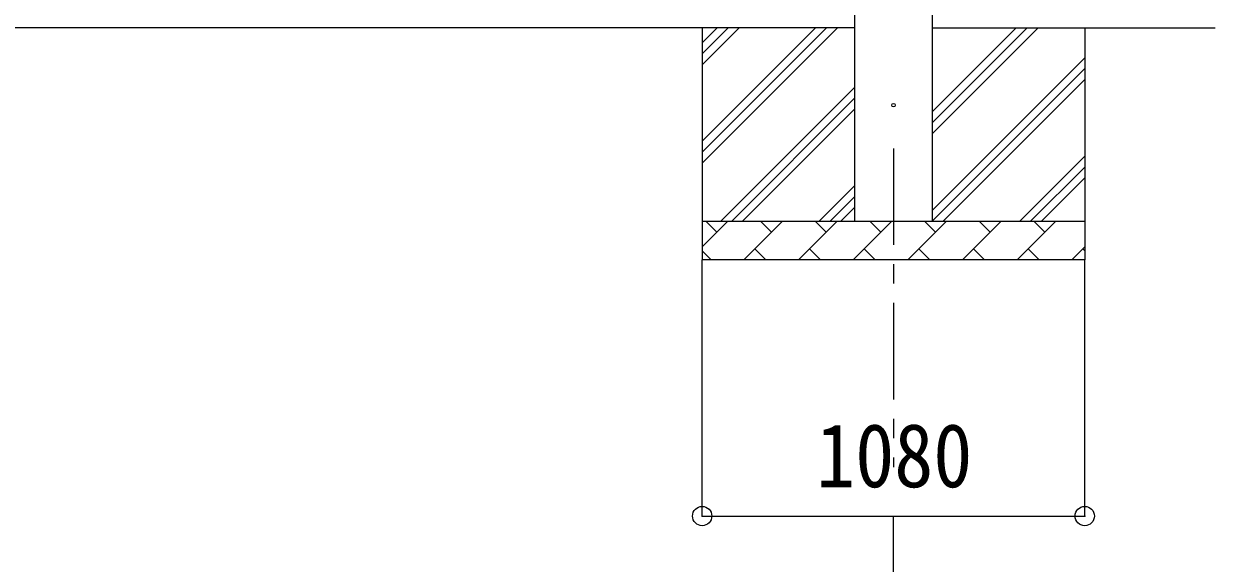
# Model space of a CAD drawing. Units: millimetres at full size, sheet at 1:50; some dimension numbers follow another scale. Extents: x -14053 to 14053, y -9700 to 9700.
# Drawn here: x -5227 to -2144, y -6243 to -4848 of the extents above; entities that cross this region are included whole.
import ezdxf
from ezdxf.enums import TextEntityAlignment as Align

# ---------------------------------------------------------------- set-up
doc = ezdxf.new("R2010")
doc.units = ezdxf.units.MM
doc.header["$LTSCALE"] = 50
doc.header["$PDMODE"] = 32
doc.header["$PDSIZE"] = 50
doc.linetypes.add('CHAIN1', pattern=[8, 5, -1, 1, -1])
for name, color, linetype, lineweight in [('0-0_0', 7, 'Continuous', 9), ('0-1_Defpoints', 4, 'Continuous', 9), ('0-6_PARTS1', 6, 'Continuous', 9)]:
    doc.layers.add(name, color=color, linetype=linetype, lineweight=lineweight)
doc.styles.add('ＭＳ ゴシック', font='')
doc.styles.get('ＭＳ ゴシック').set_extended_font_data('MS Gothic')

msp = doc.modelspace()

# ---------------------------------------------------------------- linework, layer by layer
at = {"layer": '0-0_0'}
for p, q in [((-3076.38, -4858.37), (-8250.38, -4858.37)), ((-3471.38, -4858.37), (-3471.38, -5458.37)), ((-3471.38, -5208.42), (-3121.33, -4858.37)), ((-3471.38, -5180.14), (-3149.61, -4858.37)), ((-3471.38, -5151.85), (-3177.9, -4858.37)), ((-3471.38, -4953.86), (-3375.89, -4858.37)), ((-3471.38, -4925.58), (-3404.17, -4858.37)), ((-3471.38, -4897.29), (-3432.46, -4858.37)), ((-2876.38, -4858.37), (-2143.88, -4858.37)), ((-2876.38, -5132.54), (-2602.21, -4858.37)), ((-2876.38, -5075.97), (-2658.78, -4858.37)), ((-2876.38, -5104.25), (-2630.5, -4858.37)), ((-2481.38, -4858.37), (-2481.38, -5458.37)), ((-2876.38, -5330.53), (-2481.38, -4935.53)), ((-2875.94, -5358.37), (-2481.38, -4963.81)), ((-2847.65, -5358.37), (-2481.38, -4992.1)), ((-3423.34, -5358.37), (-3076.38, -5011.41)), ((-3395.06, -5358.37), (-3076.38, -5039.7)), ((-3366.77, -5358.37), (-3076.38, -5067.98)), ((-2649.66, -5358.37), (-2481.38, -5190.09)), ((-2621.38, -5358.37), (-2481.38, -5218.37)), ((-3168.78, -5358.37), (-3076.38, -5265.97)), ((-2593.1, -5358.37), (-2481.38, -5246.66)), ((-3140.5, -5358.37), (-3076.38, -5294.25)), ((-3112.21, -5358.37), (-3076.38, -5322.54)), ((-3471.38, -5358.37), (-2481.38, -5358.37)), ((-3471.38, -5424.84), (-3404.91, -5358.37)), ((-3433.46, -5386.92), (-3462.02, -5358.37)), ((-3363.49, -5458.37), (-3263.49, -5358.37)), ((-3292.04, -5386.92), (-3320.59, -5358.37)), ((-3222.07, -5458.37), (-3122.07, -5358.37)), ((-3150.62, -5386.92), (-3179.17, -5358.37)), ((-3080.64, -5458.37), (-2980.64, -5358.37)), ((-3009.2, -5386.92), (-3037.75, -5358.37)), ((-2939.22, -5458.37), (-2839.22, -5358.37)), ((-2867.78, -5386.92), (-2896.33, -5358.37)), ((-2797.8, -5458.37), (-2697.8, -5358.37)), ((-2726.36, -5386.92), (-2754.91, -5358.37)), ((-2656.38, -5458.37), (-2556.38, -5358.37)), ((-2584.93, -5386.92), (-2613.49, -5358.37)), ((-2514.96, -5458.37), (-2481.38, -5424.79)), ((-3471.38, -5434.79), (-3447.8, -5458.37)), ((-3334.93, -5429.82), (-3306.38, -5458.37)), ((-3193.51, -5429.82), (-3164.96, -5458.37)), ((-3052.09, -5429.82), (-3023.54, -5458.37)), ((-2910.67, -5429.82), (-2882.12, -5458.37)), ((-2769.25, -5429.82), (-2740.7, -5458.37)), ((-2627.83, -5429.82), (-2599.27, -5458.37)), ((-2486.41, -5429.82), (-2481.38, -5434.84)), ((-2481.38, -5458.37), (-3471.38, -5458.37))]:
    msp.add_line(p, q, dxfattribs=at)
at = {"layer": '0-1_Defpoints'}
for p, q in [((-3076.38, -5358.37), (-3076.38, -1872.37)), ((-2876.38, -1872.37), (-2876.38, -5358.37))]:
    msp.add_line(p, q, dxfattribs=at)
at = {"layer": '0-1_Defpoints', "color": 7, "linetype": 'CHAIN1'}
msp.add_line((-2976.38, -5170.04), (-2976.38, -5994.79), dxfattribs=at)
at = {"layer": '0-1_Defpoints'}
msp.add_circle((-2976.38, -5058.37), 4.5, dxfattribs=at)
at = {"layer": '0-6_PARTS1'}
for p, q in [((-3471.38, -6121.18), (-3471.38, -5458.37)), ((-2481.38, -6121.18), (-2481.38, -5458.37)), ((-3471.38, -6121.18), (-2481.38, -6121.18)), ((-2976.38, -6658.42), (-2976.38, -6121.18))]:
    msp.add_line(p, q, dxfattribs=at)
for p in [(-3471.38, -6121.18), (-2481.38, -6121.18)]:
    msp.add_point(p, dxfattribs=at)

# ---------------------------------------------------------------- texts
at = {"layer": '0-6_PARTS1', "color": 7, "style": 'ＭＳ ゴシック', "width": 0.9}
msp.add_text('1080', height=165, dxfattribs=at).set_placement((-3176.38, -6096.18), align=Align.BOTTOM_LEFT)

doc.saveas('drawing.dxf')
